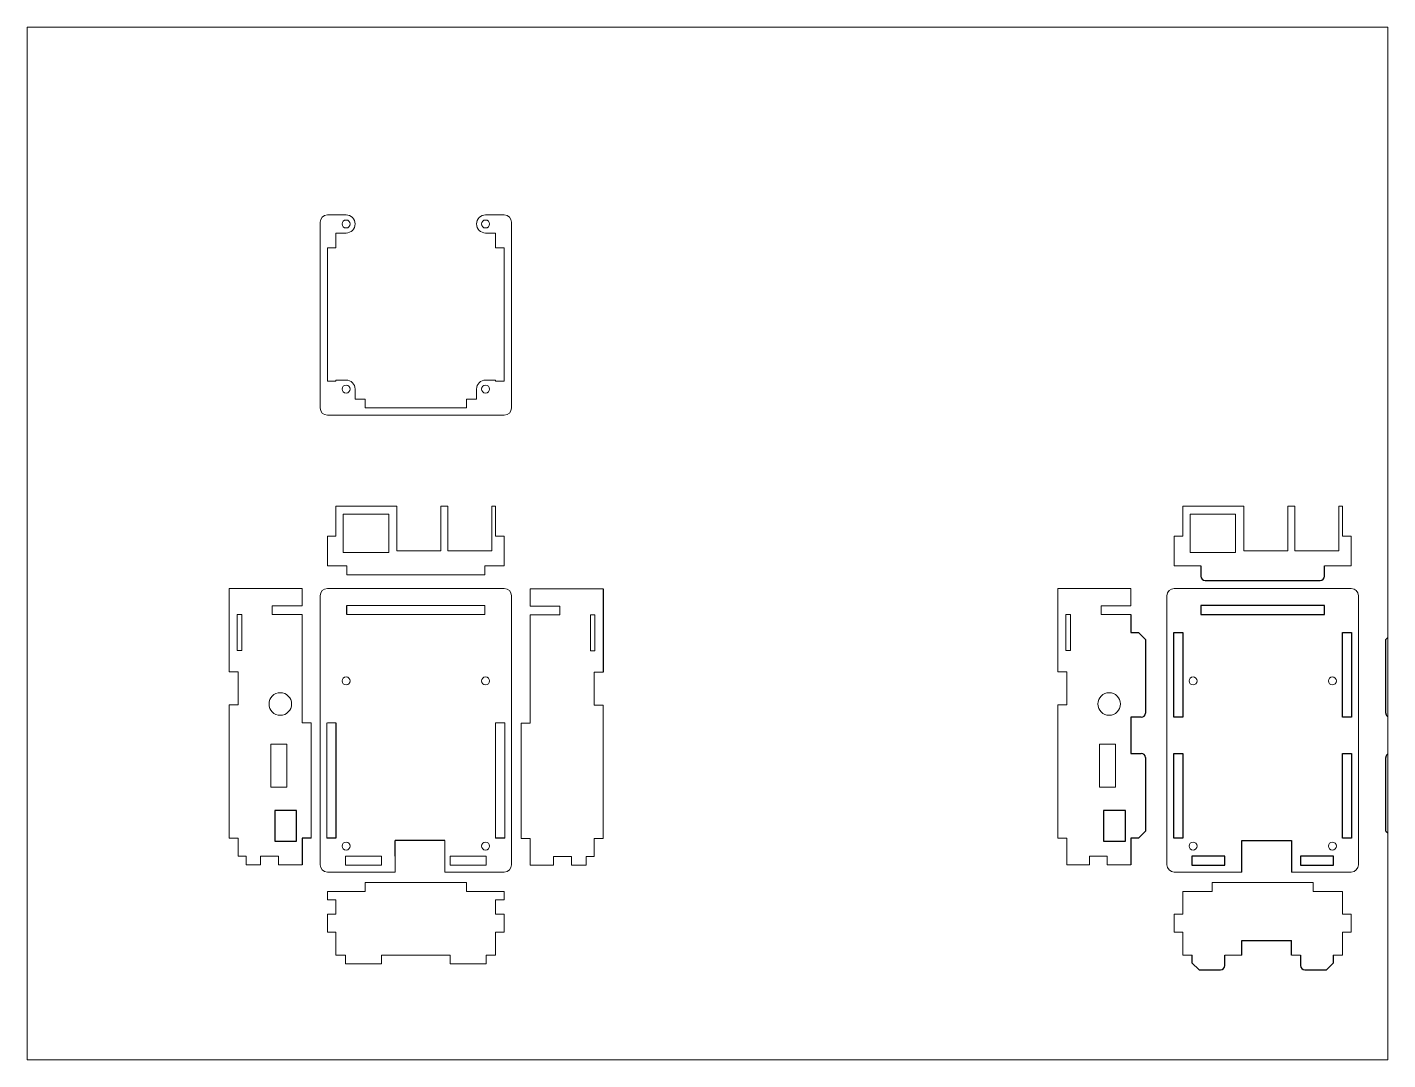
# Paper-space layout 'Layout1' of a CAD drawing. Header units: millimetres. Extents: x 26 to 231, y 20 to 176.
# The model-space entities are those that its viewports show. They can reach past a viewport. Long polylines and large blocks are cut down to what shows.
import ezdxf

# ---------------------------------------------------------------- set-up
doc = ezdxf.new("R2010")
doc.units = ezdxf.units.MM

msp = doc.modelspace()

# ---------------------------------------------------------------- linework, layer by layer
at = {"color": 7, "linetype": 'Continuous', "lineweight": 15}
for p, q in [((115.87, 265.22), (115.87, 199.94)), ((118.41, 267.76), (125.01, 267.76)), ((174.03, 267.76), (180.64, 267.76)), ((183.18, 265.22), (183.18, 199.94)), ((125.01, 261.41), (121.45, 261.41)), ((121.45, 261.41), (121.45, 256.2)), ((174.03, 261.41), (177.59, 261.41)), ((177.59, 261.41), (177.59, 256.2)), ((118.41, 256.2), (121.45, 256.2)), ((118.41, 209.34), (118.41, 256.2)), ((177.59, 256.2), (180.64, 256.2)), ((180.64, 209.34), (180.64, 256.2)), ((118.41, 209.34), (121.45, 209.34)), ((121.45, 209.34), (121.45, 209.72)), ((125.01, 209.72), (121.45, 209.72)), ((128.18, 206.55), (128.18, 202.99)), ((170.86, 202.99), (170.86, 206.55)), ((174.03, 209.72), (177.59, 209.72)), ((177.59, 209.34), (177.59, 209.72)), ((180.64, 209.34), (177.59, 209.34)), ((128.18, 202.99), (131.74, 202.99)), ((131.74, 199.94), (131.74, 202.99)), ((167.3, 199.94), (167.3, 202.99)), ((167.3, 202.99), (170.86, 202.99)), ((118.41, 197.4), (180.64, 197.4)), ((167.3, 199.94), (131.74, 199.94)), ((121.45, 165.4), (121.45, 154.88)), ((142.87, 165.4), (121.45, 165.4)), ((142.87, 149.65), (142.87, 165.4)), ((158.36, 165.4), (158.36, 149.65)), ((160.8, 165.4), (158.36, 165.4)), ((160.8, 149.65), (160.8, 165.4)), ((176.29, 165.4), (176.29, 149.65)), ((177.59, 165.4), (176.29, 165.4)), ((177.59, 154.88), (177.59, 165.4)), ((123.99, 162.53), (140, 162.53)), ((123.99, 149.14), (123.99, 162.53)), ((140, 162.53), (140, 149.14)), ((121.45, 154.88), (118.41, 154.88)), ((118.41, 154.88), (118.41, 144.42)), ((180.64, 154.88), (177.59, 154.88)), ((180.64, 144.42), (180.64, 154.88)), ((140, 149.14), (123.99, 149.14)), ((158.36, 149.65), (142.87, 149.65)), ((176.29, 149.65), (160.8, 149.65)), ((118.41, 144.42), (125.26, 144.42)), ((125.26, 144.42), (125.26, 141.24)), ((173.78, 144.42), (180.64, 144.42)), ((173.78, 141.24), (173.78, 144.42)), ((125.26, 141.24), (173.78, 141.24)), ((83.84, 136.49), (83.84, 107.13)), ((109.5, 136.49), (83.84, 136.49)), ((109.5, 130.4), (109.5, 136.49)), ((118.41, 136.47), (180.64, 136.47)), ((189.72, 136.34), (215.38, 136.34)), ((189.72, 136.34), (189.72, 130.24)), ((109.5, 130.4), (99.03, 130.4)), ((99.03, 127.32), (99.03, 130.4)), ((115.87, 84.66), (115.87, 133.93)), ((173.78, 130.5), (125.26, 130.5)), ((173.78, 130.5), (173.78, 127.32)), ((183.18, 39.31), (183.18, 133.93)), ((200.19, 130.24), (189.72, 130.24)), ((200.19, 130.24), (200.19, 127.2)), ((86.71, 127.32), (86.71, 114.62)), ((86.71, 127.32), (88.29, 127.32)), ((88.29, 127.32), (88.29, 114.62)), ((99.03, 127.32), (109.5, 127.32)), ((109.5, 89.22), (109.5, 127.32)), ((125.26, 127.32), (173.78, 127.32)), ((189.72, 127.2), (189.72, 89.1)), ((200.19, 127.2), (189.72, 127.2)), ((212.51, 127.2), (210.93, 127.2)), ((210.93, 127.2), (210.93, 114.5)), ((212.51, 114.5), (212.51, 127.2)), ((88.29, 114.62), (86.71, 114.62)), ((210.93, 114.5), (212.51, 114.5)), ((83.84, 107.13), (87.02, 107.13)), ((87.02, 95.57), (87.02, 107.13)), ((212.2, 107), (212.2, 95.45)), ((215.38, 107), (212.2, 107)), ((83.84, 48.71), (83.84, 95.57)), ((83.84, 95.57), (87.02, 95.57)), ((215.38, 95.45), (212.2, 95.45)), ((215.38, 48.58), (215.38, 95.45)), ((112.67, 89.22), (109.5, 89.22)), ((112.67, 48.71), (112.67, 89.22)), ((118.28, 48.71), (118.28, 89.22)), ((118.41, 89.22), (121.45, 89.22)), ((177.59, 89.22), (177.59, 48.71)), ((180.76, 89.22), (177.59, 89.22)), ((180.76, 89.22), (180.76, 48.71)), ((186.55, 48.58), (186.55, 89.1)), ((186.55, 89.1), (189.72, 89.1)), ((98.54, 66.62), (98.54, 81.71)), ((104.13, 81.71), (98.54, 81.71)), ((104.13, 66.62), (104.13, 81.71)), ((115.87, 39.31), (115.87, 84.66)), ((104.13, 66.62), (98.54, 66.62)), ((87.02, 48.71), (83.84, 48.71)), ((87.02, 42.36), (87.02, 48.71)), ((159.68, 36.77), (159.68, 47.85)), ((189.72, 48.58), (186.55, 48.58)), ((189.72, 48.58), (189.72, 39.19)), ((212.2, 48.58), (215.38, 48.58)), ((212.2, 42.23), (212.2, 48.58)), ((87.02, 42.36), (89.86, 42.36)), ((89.86, 42.36), (89.86, 39.31)), ((89.86, 39.31), (94.94, 39.31)), ((94.94, 42.36), (101.24, 42.36)), ((94.94, 39.31), (94.94, 42.36)), ((101.24, 39.31), (101.24, 42.36)), ((101.24, 39.31), (109.5, 39.31)), ((137.46, 42.36), (124.76, 42.36)), ((124.76, 39.19), (124.76, 42.36)), ((124.76, 39.19), (137.46, 39.19)), ((137.46, 39.19), (137.46, 42.36)), ((142.21, 42.36), (142.21, 36.77)), ((174.29, 42.36), (161.59, 42.36)), ((161.59, 39.19), (161.59, 42.36)), ((161.59, 39.19), (174.29, 39.19)), ((174.29, 39.19), (174.29, 42.36)), ((197.98, 39.19), (189.72, 39.19)), ((204.28, 42.23), (197.98, 42.23)), ((197.98, 39.19), (197.98, 42.23)), ((204.28, 39.19), (204.28, 42.23)), ((209.36, 39.19), (204.28, 39.19)), ((212.2, 42.23), (209.36, 42.23)), ((209.36, 39.19), (209.36, 42.23)), ((142.21, 36.77), (118.41, 36.77)), ((180.64, 36.77), (159.68, 36.77)), ((118.41, 29.89), (118.41, 27.05)), ((131.74, 29.89), (118.41, 29.89)), ((131.74, 33.07), (131.74, 29.89)), ((167.3, 33.07), (131.74, 33.07)), ((167.3, 29.89), (167.3, 33.07)), ((180.64, 29.89), (167.3, 29.89)), ((180.64, 27.05), (180.64, 29.89)), ((118.41, 27.05), (121.45, 27.05)), ((121.45, 27.05), (121.45, 21.97)), ((177.59, 27.05), (180.64, 27.05)), ((177.59, 21.97), (177.59, 27.05)), ((118.41, 21.97), (118.41, 15.67)), ((121.45, 21.97), (118.41, 21.97)), ((180.64, 21.97), (177.59, 21.97)), ((180.64, 15.67), (180.64, 21.97)), ((118.41, 15.67), (121.45, 15.67)), ((121.45, 15.67), (121.45, 7.54)), ((177.59, 15.67), (180.64, 15.67)), ((177.59, 7.54), (177.59, 15.67)), ((121.45, 7.54), (124.76, 7.54)), ((124.76, 7.54), (124.76, 4.49)), ((137.46, 7.54), (161.59, 7.54)), ((137.46, 4.49), (137.46, 7.54)), ((161.59, 7.54), (161.59, 4.49)), ((174.29, 7.54), (177.59, 7.54)), ((174.29, 4.49), (174.29, 7.54)), ((124.76, 4.49), (137.46, 4.49)), ((161.59, 4.49), (174.29, 4.49))]:
    msp.add_line(p, q, dxfattribs=at)
at = {"color": 1, "linetype": 'Continuous', "lineweight": 15}
for p, q in [((419.24, 165.4), (419.24, 154.88)), ((440.65, 165.4), (419.24, 165.4)), ((440.65, 149.65), (440.65, 165.4)), ((456.15, 165.4), (456.15, 149.65)), ((458.59, 165.4), (456.15, 165.4)), ((458.59, 149.65), (458.59, 165.4)), ((474.08, 165.4), (474.08, 149.65)), ((475.38, 165.4), (474.08, 165.4)), ((475.38, 154.88), (475.38, 165.4)), ((421.78, 162.53), (437.78, 162.53)), ((421.78, 149.14), (421.78, 162.53)), ((437.78, 162.53), (437.78, 149.14)), ((419.24, 154.88), (416.19, 154.88)), ((416.19, 154.88), (416.19, 144.42)), ((478.42, 154.88), (475.38, 154.88)), ((478.42, 144.42), (478.42, 154.88)), ((437.78, 149.14), (421.78, 149.14)), ((456.15, 149.65), (440.65, 149.65)), ((474.08, 149.65), (458.59, 149.65)), ((416.19, 144.42), (425.58, 144.42)), ((469.04, 144.42), (478.42, 144.42)), ((375.26, 136.49), (375.26, 107.13)), ((400.92, 136.49), (375.26, 136.49)), ((400.92, 130.4), (400.92, 136.49)), ((416.19, 136.47), (478.42, 136.47)), ((400.92, 130.4), (390.45, 130.4)), ((390.45, 127.32), (390.45, 130.4)), ((413.65, 39.31), (413.65, 133.93)), ((480.96, 39.31), (480.96, 133.93)), ((378.13, 127.32), (378.13, 114.62)), ((378.13, 127.32), (379.71, 127.32)), ((379.71, 127.32), (379.71, 114.62)), ((390.45, 127.32), (400.92, 127.32)), ((379.71, 114.62), (378.13, 114.62)), ((375.26, 107.13), (378.44, 107.13)), ((378.44, 95.57), (378.44, 107.13)), ((375.26, 48.71), (375.26, 95.57)), ((375.26, 95.57), (378.44, 95.57)), ((389.96, 66.62), (389.96, 81.71)), ((395.55, 81.71), (389.96, 81.71)), ((395.55, 66.62), (395.55, 81.71)), ((395.55, 66.62), (389.96, 66.62)), ((378.44, 48.71), (375.26, 48.71)), ((378.44, 39.31), (378.44, 48.71)), ((378.44, 39.31), (386.36, 39.31)), ((386.36, 42.36), (392.66, 42.36)), ((386.36, 39.31), (386.36, 42.36)), ((392.66, 39.31), (392.66, 42.36)), ((392.66, 39.31), (400.92, 39.31)), ((439.99, 36.77), (416.19, 36.77)), ((478.42, 36.77), (457.47, 36.77)), ((419.24, 29.89), (419.24, 21.97)), ((429.53, 29.89), (419.24, 29.89)), ((429.53, 33.07), (429.53, 29.89)), ((465.09, 33.07), (429.53, 33.07)), ((465.09, 29.89), (465.09, 33.07)), ((475.38, 29.89), (465.09, 29.89)), ((475.38, 21.97), (475.38, 29.89)), ((416.19, 21.97), (416.19, 15.67)), ((419.24, 21.97), (416.19, 21.97)), ((478.42, 21.97), (475.38, 21.97)), ((478.42, 15.67), (478.42, 21.97)), ((416.19, 15.67), (419.24, 15.67)), ((419.24, 15.67), (419.24, 7.54)), ((475.38, 15.67), (478.42, 15.67)), ((475.38, 7.54), (475.38, 15.67)), ((419.24, 7.54), (422.54, 7.54)), ((433.98, 7.54), (439.99, 7.54)), ((457.47, 7.54), (460.64, 7.54)), ((472.07, 7.54), (475.38, 7.54))]:
    msp.add_line(p, q, dxfattribs=at)
at = {"color": 1}
for p, q in [((425.58, 144.42), (425.58, 140.75)), ((469.04, 140.75), (469.04, 144.42)), ((427.08, 139.25), (467.54, 139.25)), ((400.92, 127.32), (400.92, 120.99)), ((400.92, 120.99), (403.59, 120.99)), ((403.59, 120.99), (406.09, 118.49)), ((493.1, 120.99), (490.6, 118.49)), ((493.1, 120.99), (495.77, 120.99)), ((406.09, 118.49), (406.09, 92.68)), ((490.6, 92.68), (490.6, 118.49)), ((400.92, 91.18), (400.92, 78.5)), ((404.59, 91.18), (400.92, 91.18)), ((495.77, 91.18), (492.1, 91.18)), ((400.92, 78.5), (404.59, 78.5)), ((406.09, 77), (406.09, 51.2)), ((490.6, 51.2), (490.6, 77)), ((492.1, 78.5), (495.77, 78.5)), ((400.92, 48.7), (400.92, 39.31)), ((403.59, 48.7), (400.92, 48.7)), ((406.09, 51.2), (403.59, 48.7)), ((490.6, 51.2), (493.1, 48.7)), ((495.77, 48.7), (493.1, 48.7)), ((439.99, 7.54), (439.99, 12.71)), ((439.99, 12.71), (457.47, 12.71)), ((457.47, 7.54), (457.47, 12.71)), ((422.41, 7.54), (422.41, 4.87)), ((422.41, 4.87), (424.91, 2.37)), ((433.98, 3.87), (433.98, 7.54)), ((460.64, 7.54), (460.64, 3.87)), ((472.21, 4.87), (469.71, 2.37)), ((472.21, 4.87), (472.21, 7.54)), ((424.91, 2.37), (432.48, 2.37)), ((462.14, 2.37), (469.71, 2.37))]:
    msp.add_line(p, q, dxfattribs=at)
for p, q in [((215.38, 136.34), (215.38, 107)), ((125.26, 127.32), (125.26, 130.5)), ((121.45, 89.22), (121.45, 48.71)), ((112.67, 48.71), (109.5, 48.71)), ((109.5, 48.71), (109.5, 39.31)), ((121.45, 48.71), (118.28, 48.71)), ((159.68, 47.85), (142.21, 47.85)), ((142.21, 42.36), (142.21, 47.85)), ((180.76, 48.71), (177.59, 48.71))]:
    msp.add_line(p, q)
for points in [[(469.04, 130.5), (425.58, 130.5), (425.58, 127.33), (469.04, 127.33)], [(416.07, 120.99), (419.24, 120.99), (419.24, 91.18), (416.07, 91.18)], [(475.38, 120.99), (478.55, 120.99), (478.55, 91.18), (475.38, 91.18)], [(416.07, 78.5), (419.24, 78.5), (419.24, 48.7), (416.07, 48.7)], [(475.38, 78.5), (478.55, 78.5), (478.55, 48.7), (475.38, 48.7)], [(391.34, 47.57), (399, 47.57), (399, 58.44), (391.34, 58.44)], [(422.41, 39.19), (433.98, 39.19), (433.98, 42.36), (422.41, 42.36)], [(460.64, 39.19), (472.21, 39.19), (472.21, 42.36), (460.64, 42.36)]]:
    msp.add_lwpolyline(points, close=True, dxfattribs=at)
msp.add_lwpolyline([(99.92, 47.57), (107.58, 47.57), (107.58, 58.44), (99.92, 58.44)], close=True)
msp.add_lwpolyline([(439.99, 36.77), (439.99, 47.85), (457.47, 47.85), (457.47, 36.77)], dxfattribs=at)
at = {"color": 7, "linetype": 'Continuous', "lineweight": 15}
for centre, radius in [((125.01, 264.59), 1.4), ((174.03, 264.59), 1.4), ((125.01, 206.55), 1.4), ((174.03, 206.55), 1.4), ((125.01, 103.96), 1.4), ((174.03, 103.96), 1.4), ((101.87, 95.85), 3.97), ((125.01, 45.92), 1.4), ((174.03, 45.92), 1.4)]:
    msp.add_circle(centre, radius, dxfattribs=at)
at = {"color": 1, "linetype": 'Continuous', "lineweight": 15}
for centre, radius in [((422.8, 103.96), 1.4), ((471.82, 103.96), 1.4), ((393.29, 95.85), 3.97), ((422.8, 45.92), 1.4), ((471.82, 45.92), 1.4)]:
    msp.add_circle(centre, radius, dxfattribs=at)
at = {"color": 7, "linetype": 'Continuous', "lineweight": 15}
for centre, radius, start, end in [((118.41, 265.22), 2.54, 90, 180), ((125.01, 264.59), 3.18, 270, 90), ((174.03, 264.59), 3.18, 90, 270), ((180.64, 265.22), 2.54, 0, 90), ((125.01, 206.55), 3.17, 0, 90), ((174.03, 206.55), 3.18, 90, 180), ((118.41, 199.94), 2.54, 180, 270), ((180.64, 199.94), 2.54, 270, 0), ((118.41, 133.93), 2.54, 90, 180), ((180.64, 133.93), 2.54, 0, 90), ((118.41, 39.31), 2.54, 180, 270), ((180.64, 39.31), 2.54, 270, 0)]:
    msp.add_arc(centre, radius, start, end, dxfattribs=at)
at = {"color": 1}
for centre, start, end in [((427.08, 140.75), 180, 270), ((467.54, 140.75), 270, 0), ((404.59, 92.68), 270, 0), ((492.1, 92.68), 180, 270), ((404.59, 77), 0, 90), ((492.1, 77), 90, 180), ((432.48, 3.87), 270, 0), ((462.14, 3.87), 180, 270)]:
    msp.add_arc(centre, 1.5, start, end, dxfattribs=at)
at = {"color": 1, "linetype": 'Continuous', "lineweight": 15}
for centre, start, end in [((416.19, 133.93), 90, 180), ((478.42, 133.93), 0, 90), ((416.19, 39.31), 180, 270), ((478.42, 39.31), 270, 0)]:
    msp.add_arc(centre, 2.54, start, end, dxfattribs=at)

psp = doc.layouts.get("Layout1")

# ---------------------------------------------------------------- viewports
at = {"layer": '0'}
psp.add_viewport(center=(128.5, 97.5), size=(205.6, 156), view_center_point=(252.08, 152.27), view_height=362.9955, dxfattribs=at)

doc.saveas('drawing.dxf')
